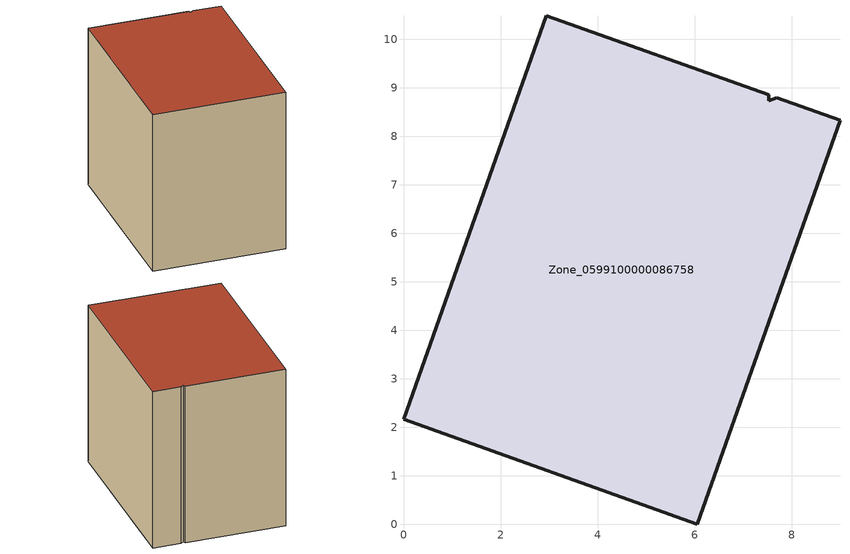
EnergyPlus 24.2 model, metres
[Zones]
Zone_0599100000086758
 floor ground (C_G): 6.06,0 0,2.16 2.94,10.48 7.53,8.85 7.53,8.73 7.7,8.79 9,8.33 z0.47
 wall outside (C_F): 0,2.16 6.06,0 9,8.33 7.7,8.79 7.53,8.73 7.53,8.85 2.94,10.48 0,2.16 z0.47:8.58
 roof outside (C_R): 9,8.33 7.7,8.79 7.53,8.73 7.53,8.85 2.94,10.48 0,2.16 6.06,0 z8.58
[BUILDING]
Pand.0599100000086758: North Axis=0; Terrain=City; Loads Convergence Tolerance Value=0.04; Temperature Convergence Tolerance Value=0.4; Solar Distribution=FullExterior; Maximum Number of Warmup Days=25; Minimum Number of Warmup Days=1
[Site:Location]
Rotterdam.The.Hague.AP_ZH_NLD Design_Conditions: Latitude=51.96; Longitude=4.45; Time Zone=1; Elevation=-4.5
[SITE:GROUNDTEMPERATURE:BUILDINGSURFACE]
18, 18, 18, 18, 18, 18, 18, 18, 18, 18, 18, 18
[MATERIAL] Thermal Absorptance=0.9; Solar Absorptance=0.7; Visible Absorptance=0.7
Name | Roughness | Thickness | Conductivity | Density | Specific Heat
G.TI.1965-1974 | MediumSmooth | 0.15 | 0.882353 | 540 | 1210
F.TI.1965-1974 | Rough | 0.3 | 0.697674 | 1920 | 840
R.TI.1965-1974 | MediumRough | 0.2 | 0.232558 | 1500 | 1000
[CONSTRUCTION]
C_G: G.TI.1965-1974
C_F: F.TI.1965-1974
C_R: R.TI.1965-1974
[ZONE]
Zone_0599100000086758: Type=1; Multiplier=1; Ceiling Height=Autocalculate; Volume=Autocalculate; Floor Area=autocalculate; Part of Total Floor Area=Yes
[ZONEINFILTRATION:DESIGNFLOWRATE]
Infil_Zone_0599100000086758: Zone or ZoneList or Space or SpaceList=Zone_0599100000086758; Schedule=AlwaysOn; Design Flow Rate Calculation Method=Flow/Area; Flow Rate per Floor Area=0.003; Constant Term Coefficient=1; Temperature Term Coefficient=0; Velocity Term Coefficient=0; Velocity Squared Term Coefficient=0
[HVACTEMPLATE:ZONE:IDEALLOADSAIRSYSTEM]
Zone_0599100000086758: Maximum Heating Supply Air Temperature=50; Minimum Cooling Supply Air Temperature=13; Maximum Heating Supply Air Humidity Ratio=0.0156; Minimum Cooling Supply Air Humidity Ratio=0.0077; Heating Limit=NoLimit; Cooling Limit=NoLimit; Dehumidification Control Type=ConstantSensibleHeatRatio; Cooling Sensible Heat Ratio=0.7; Dehumidification Setpoint=60; Humidification Control Type=None; Humidification Setpoint=30; Outdoor Air Method=None; Outdoor Air Flow Rate per Person=0.00944; Outdoor Air Flow Rate per Zone Floor Area=0; Outdoor Air Flow Rate per Zone=0; Demand Controlled Ventilation Type=None; Outdoor Air Economizer Type=NoEconomizer; Heat Recovery Type=None; Sensible Heat Recovery Effectiveness=0.7; Latent Heat Recovery Effectiveness=0.65
[ZONECONTROL:THERMOSTAT]
ThermostatControl_Zone_0599100000086758: Zone or ZoneList=Zone_0599100000086758; Control Type Schedule=DualSetpointControlType; Control 1=Thermostat_Zone_0599100000086758; Temperature Difference Between Cutout And Setpoint=0
[THERMOSTATSETPOINT:DUALSETPOINT]
Thermostat_Zone_0599100000086758: Heating Setpoint Temperature Schedule=HeatingSetpoint_Zone_0599100000086758; Cooling Setpoint Temperature Schedule=CoolingSetpoint_Zone_0599100000086758
[SCHEDULE:COMPACT]
HeatingSetpoint_Zone_0599100000086758: Through: 12/31, For: AllDays, Until: 24:00, 21
CoolingSetpoint_Zone_0599100000086758: Through: 12/31, For: AllDays, Until: 24:00, 24
DualSetpointControlType: Through: 12/31, For: AllDays, Until: 24:00, 4
AlwaysOn: Through: 12/31, For: AllDays, Until: 24:00, 1
